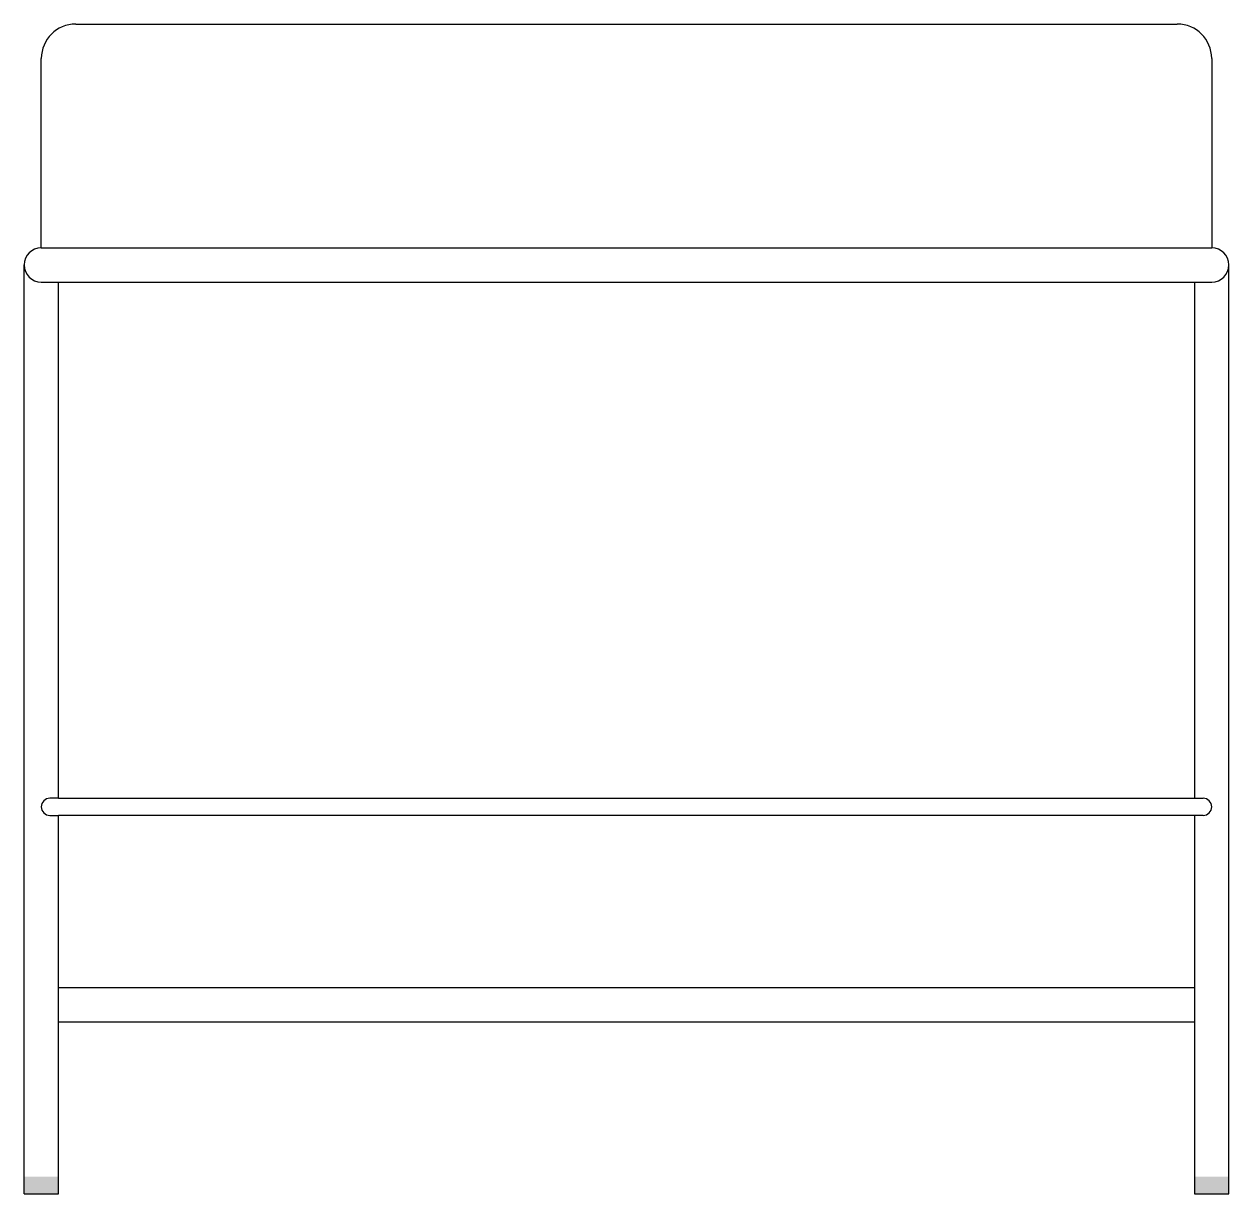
# Model space of a CAD drawing. Extents: x 0 to 70, y 0 to 68.
import ezdxf

# ---------------------------------------------------------------- set-up
doc = ezdxf.new("R2010")
doc.units = 0
doc.header["$LTSCALE"] = 50
doc.header["$MEASUREMENT"] = 0
doc.layers.get('0').update_dxf_attribs({"linetype": 'CONTINUOUS'})

msp = doc.modelspace()

# ---------------------------------------------------------------- linework, layer by layer
at = {"color": 0, "linetype": 'ByBlock'}
for p, q in [((3, 68), (67, 68)), ((1, 55), (1, 66)), ((69, 66), (69, 55)), ((1, 55), (69, 55)), ((0, 0), (0, 54)), ((70, 0), (70, 54)), ((1, 53), (69, 53)), ((2, 23), (2, 53)), ((68, 53), (68, 23)), ((1, 22.5), (1, 22.5)), ((2, 23), (1.5, 23)), ((2, 23), (68.5, 23)), ((1.5, 22), (2, 22)), ((2, 0), (2, 22)), ((2, 11), (2, 22)), ((68.5, 22), (2, 22)), ((68, 22), (68, 0)), ((2, 12), (68, 12)), ((2, 10), (68, 10)), ((0, 0), (2, 0)), ((68, 0), (70, 0)), ((69, 0), (70, 0))]:
    msp.add_line(p, q, dxfattribs=at)
for centre, radius, start, end in [((3, 66), 2, 90, 180), ((67, 66), 2, 0, 90), ((1, 54), 1, 90, 270), ((69, 54), 1, 270, 90), ((1.5, 22.5), 0.5, 90, 270), ((68.5, 22.5), 0.5, 270, 90)]:
    msp.add_arc(centre, radius, start, end, dxfattribs=at)
for points in [[(0, 0), (2, 0), (0, 1), (2, 1)], [(68, 0), (70, 0), (68, 1), (70, 1)]]:
    msp.add_solid(points, dxfattribs=at)

doc.saveas('drawing.dxf')
